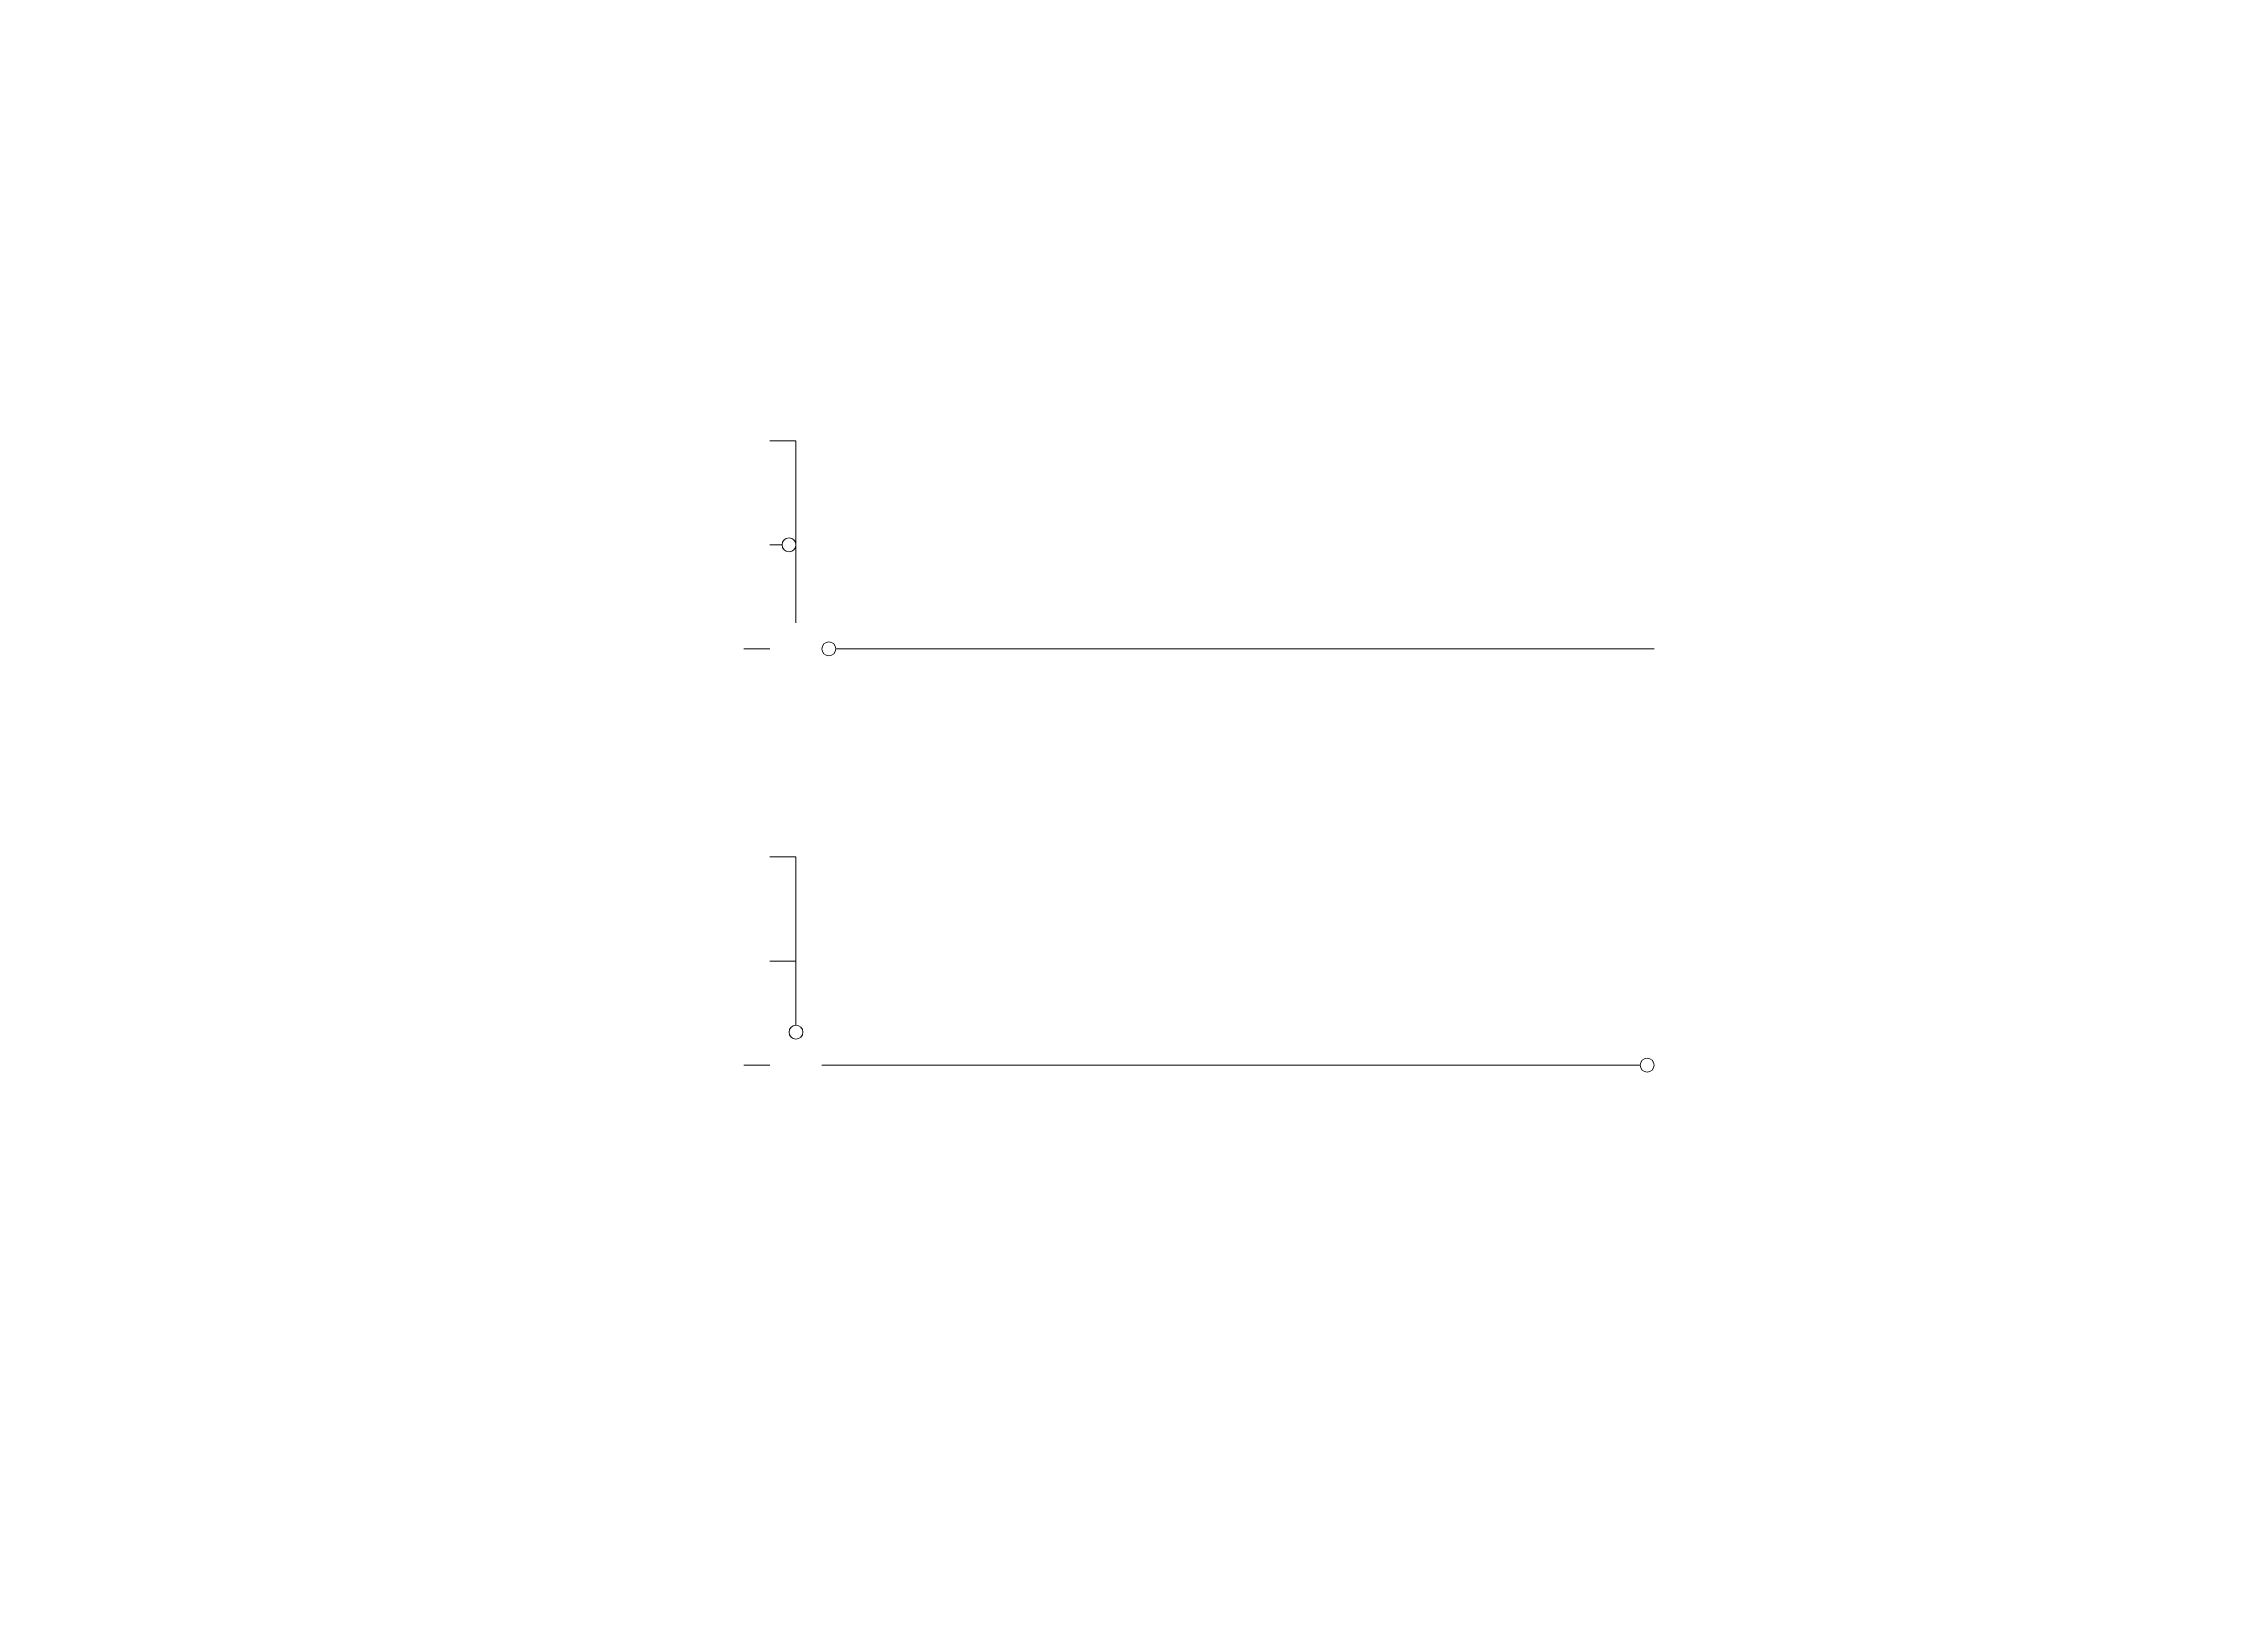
# Model space of a CAD drawing. Header units: millimetres. Extents: x 1 to 1259, y 1 to 890.
import ezdxf

# ---------------------------------------------------------------- set-up
doc = ezdxf.new("R2010")
doc.units = ezdxf.units.MM
doc.layers.add('WIRES', color=7, linetype='Continuous', lineweight=18)

msp = doc.modelspace()

# ---------------------------------------------------------------- linework, layer by layer
at = {"layer": 'WIRES'}
for p, q in [((420, 661), (435, 661)), ((435, 661), (435, 601)), ((420, 601), (427, 601)), ((435, 601), (435, 556)), ((405, 541), (420, 541)), ((458, 541), (930, 541)), ((420, 421), (435, 421)), ((435, 421), (435, 361)), ((420, 361), (435, 361)), ((435, 361), (435, 324)), ((405, 301), (420, 301)), ((450, 301), (922, 301))]:
    msp.add_line(p, q, dxfattribs=at)
for centre in [(431, 601), (454, 541), (435, 320), (926, 301)]:
    msp.add_circle(centre, 4, dxfattribs=at)

doc.saveas('drawing.dxf')
